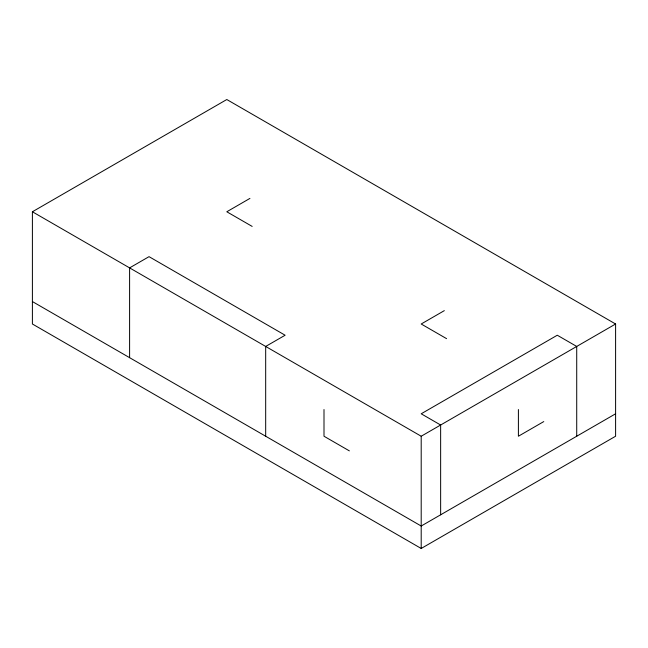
<?xml version="1.0" encoding="UTF-8"?>
<svg xmlns="http://www.w3.org/2000/svg" width="648" height="648" viewBox="0 0 648 648"><rect width="100%" height="100%" fill="white"/><g stroke="black" fill="none" stroke-linecap="round" stroke-linejoin="round"><path stroke-width="0.97" d="M32.4 211.766L226.8 99.525L615.6 324L615.6 436.234L421.2 548.475L32.4 324L32.4 211.766L421.2 436.234L615.6 324M249.926 198.41L226.8 211.766L252.169 226.411M444.325 310.643L421.2 324L446.569 338.645M543.769 421.589L518.4 436.234L518.4 409.528M615.6 413.789L421.2 526.022L32.4 301.555M349.369 450.878L324 436.234L324 409.528M576.72 436.234L576.72 346.445L557.28 335.227L421.2 413.789L440.64 425.015L440.64 514.804M421.2 436.234L421.2 548.475M265.68 436.234L265.68 346.445L285.12 335.227L149.04 256.657L129.6 267.883L129.6 357.672"/></g></svg>
